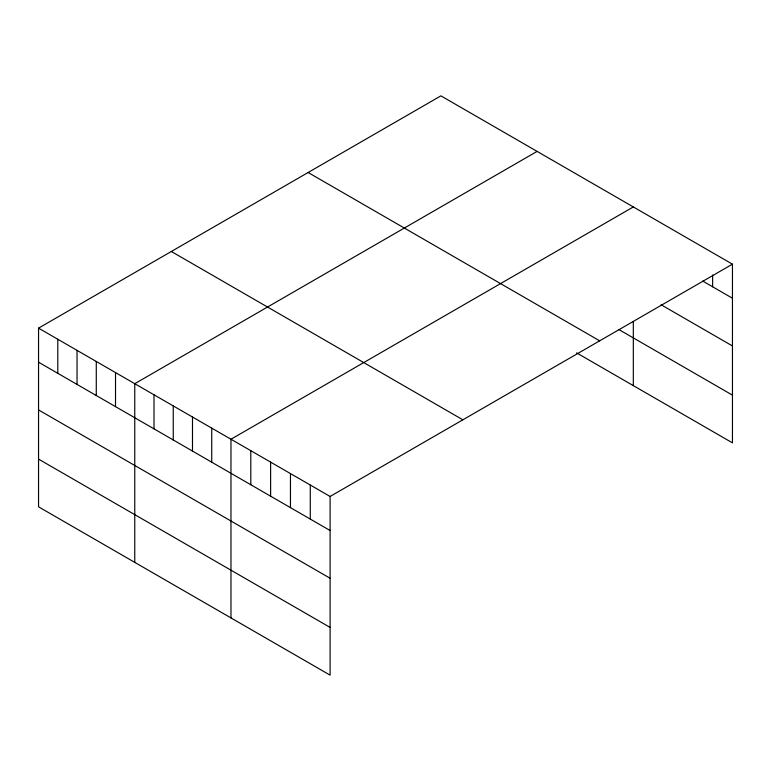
<?xml version="1.0" encoding="UTF-8"?>
<svg xmlns="http://www.w3.org/2000/svg" width="771" height="771" viewBox="0 0 771 771"><rect width="100%" height="100%" fill="white"/><g stroke="black" fill="none" stroke-linecap="round" stroke-linejoin="round"><path stroke-width="1.16" d="M732.45 264.174L330.104 496.466L330.104 675.145L38.55 506.826L38.55 328.147L440.896 95.855L732.45 264.174L732.45 442.853L576.612 352.887M537.108 151.395L134.761 383.688L134.761 562.367M633.319 206.946L230.972 439.239L230.972 617.918M702.709 281.058L732.45 298.232M661.075 304.747L732.45 345.957M619.142 329.709L732.45 395.128M308.121 172.511L599.674 340.83M171.326 251.491L462.879 419.81M38.55 328.147L330.104 496.466M38.55 362.197L330.104 530.525M38.55 409.921L330.104 578.25M38.55 459.102L330.104 627.421M712.626 275.045L712.626 286.783M633.319 321.507L633.319 385.625M310.279 485.026L310.279 519.076M290.455 473.577L290.455 507.626M270.621 462.128L270.621 496.187M250.797 450.688L250.797 484.737M211.736 428.127L211.736 462.186M192.49 417.015L192.49 451.074M173.244 405.912L173.244 439.962M154.007 394.8L154.007 428.849M115.515 372.586L115.515 406.635M96.279 361.474L96.279 395.523M77.033 350.362L77.033 384.411M57.796 339.25L57.796 373.309"/></g></svg>
